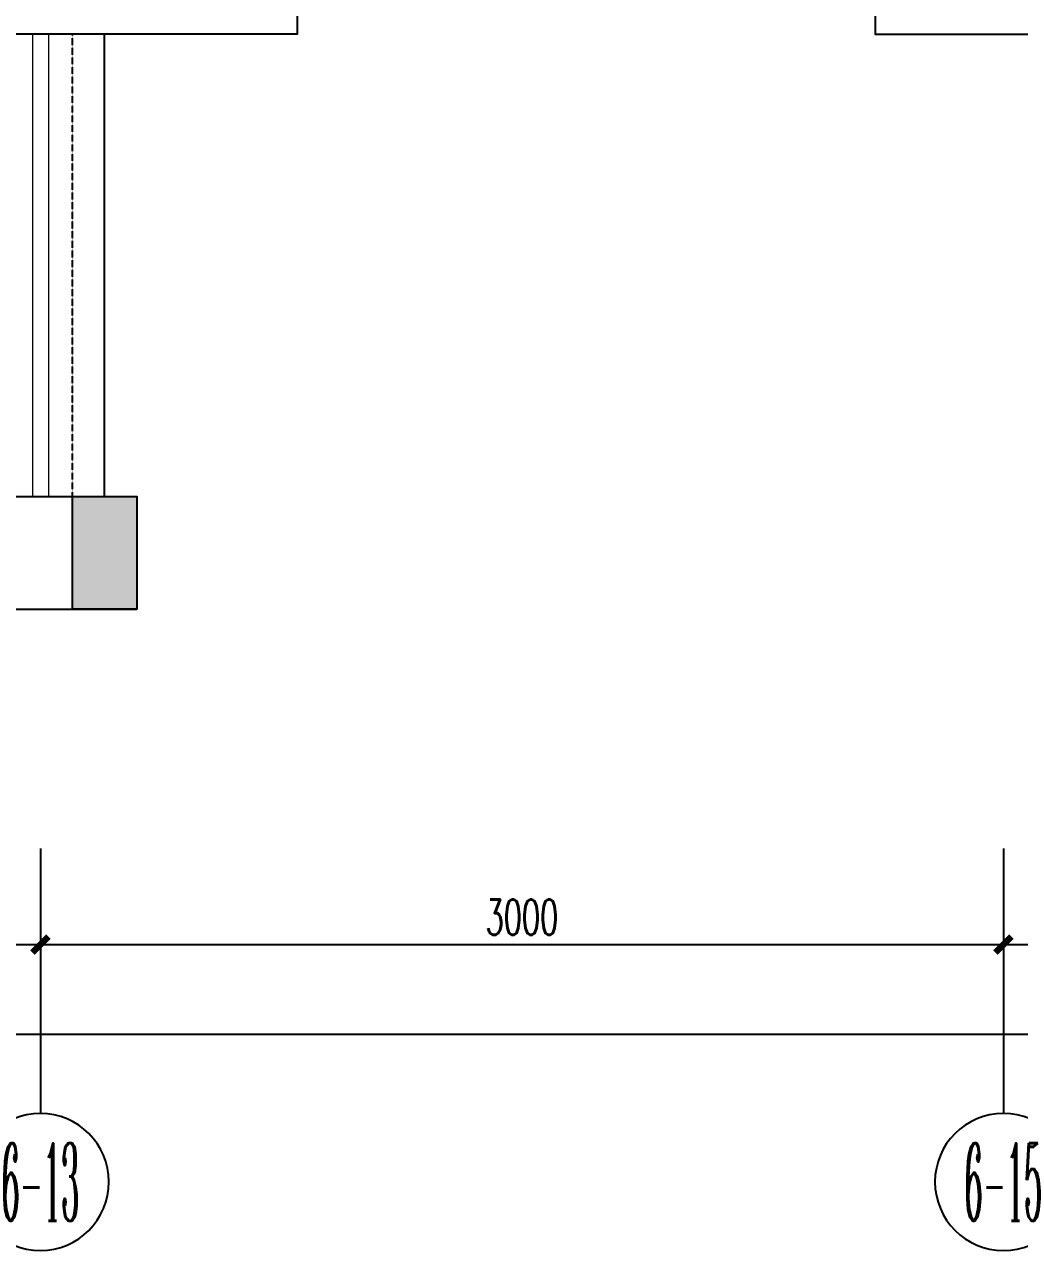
# Model space of a CAD drawing. Extents: x 184967 to 628822, y -100826 to 121332.
# Drawn here: x 206118 to 209217, y -30264 to -26446 of the extents above; entities that cross this region are included whole.
import ezdxf
from ezdxf.enums import TextEntityAlignment as Align

# ---------------------------------------------------------------- set-up
doc = ezdxf.new("R2010")
doc.units = 0
doc.header["$MEASUREMENT"] = 0
doc.linetypes.add('DASH', pattern=[0.35, 0.25, -0.1])
doc.layers.add('A-RIAL', color=183, linetype='Continuous', lineweight=9)
for name, color, linetype in [('AXIS_TEXT', 7, 'Continuous'), ('PUB_DIM', 3, 'Continuous'), ('PUB_HATCH', 7, 'Continuous'), ('WALL', 145, 'Continuous'), ('保温线', 235, 'Continuous'), ('结构', 254, 'Continuous')]:
    doc.layers.add(name, color=color, linetype=linetype)
doc.styles.add('_TCH_AXIS', font='COMPLEX', dxfattribs={"bigfont": 'GBCBIG'})
doc.styles.add('COMPLEX', font='COMPLEX')
doc.styles.add('尺寸标注', font='txt.shx', dxfattribs={"width": 0.6, "height": 110})
doc.dimstyles.new('1-50', dxfattribs={"dimscale": 50, "dimtxt": 110, "dimasz": 1, "dimexe": 2, "dimexo": 2, "dimgap": 0.6, "dimtad": 1, "dimdec": 0, "dimrnd": 5, "dimtxsty": '尺寸标注', "dimblk": 'ARCHTICK', "dimcen": 2.5, "dimclrd": 251, "dimclre": 251, "dimclrt": 50, "dimadec": 0, "dimazin": 0, "dimtfac": 1, "dimtdec": 0, "dimtix": 1, "dimtmove": 2, "dimatfit": 3, "dimldrblk": 'DOT', "dimfxl": 0, "dimarcsym": 0})

# ---------------------------------------------------------------- blocks, each defined once
blk = doc.blocks.new('_AXISO')
blk.add_circle((0, 0), 0.5)
at = {"layer": 'AXIS_TEXT', "style": 'COMPLEX', "width": 1.041667}
blk.add_attdef('A', text='', height=0.56, dxfattribs=at).set_placement((-0.25, -0.28), (0.25, -0.28), align=Align.FIT)
blk = doc.blocks.new('_ArchTick')
at = {"color": 0, "linetype": 'ByBlock', "const_width": 0.4}
blk.add_lwpolyline([(-0.5, -0.5), (0.5, 0.5)], dxfattribs=at)
blk = doc.blocks.new('*D257')
at = {"layer": 'Defpoints', "color": 0, "linetype": 'ByBlock', "transparency": 16777216}
for p in [(201967.2, -29012.2), (206167.2, -29012.2), (206167.2, -29311.2)]:
    blk.add_point(p, dxfattribs=at)
at = {"layer": 'PUB_DIM', "color": 251, "lineweight": -2, "transparency": 16777216}
for p, q in [((201967.2, -29112.2), (201967.2, -29411.2)), ((206167.2, -29112.2), (206167.2, -29411.2)), ((201967.2, -29311.2), (206167.2, -29311.2))]:
    blk.add_line(p, q, dxfattribs=at)
at = {"layer": 'PUB_DIM', "color": 251, "linetype": 'ByBlock', "lineweight": -2, "transparency": 16777216, "xscale": 50, "yscale": 50, "zscale": 50, "rotation": 180}
blk.add_blockref('_ArchTick', (201967.2, -29311.2), dxfattribs=at)
at = {"layer": 'PUB_DIM', "color": 251, "linetype": 'ByBlock', "lineweight": -2, "transparency": 16777216, "xscale": 50, "yscale": 50, "zscale": 50}
blk.add_blockref('_ArchTick', (206167.2, -29311.2), dxfattribs=at)
at = {"layer": 'PUB_DIM', "color": 50, "linetype": 'ByBlock', "transparency": 16777216, "insert": (204067.2, -29226.2), "char_height": 110, "attachment_point": 5, "style": '尺寸标注'}
blk.add_mtext('4200', dxfattribs=at)
blk = doc.blocks.new('_Dot')
at = {"color": 0, "linetype": 'ByBlock', "lineweight": -2}
blk.add_line((-0.5, 0), (-1, 0), dxfattribs=at)
at = {"color": 0, "linetype": 'ByBlock', "const_width": 0.5}
blk.add_lwpolyline([(-0.25, 0, 1), (0.25, 0, 1)], format="xyb", close=True, dxfattribs=at)
blk = doc.blocks.new('*D258')
at = {"layer": 'Defpoints', "color": 0, "linetype": 'ByBlock', "transparency": 16777216}
for p in [(206167.2, -29012.2), (209167.2, -29012.2), (209167.2, -29311.2)]:
    blk.add_point(p, dxfattribs=at)
at = {"layer": 'PUB_DIM', "color": 251, "lineweight": -2, "transparency": 16777216}
for p, q in [((206167.2, -29112.2), (206167.2, -29411.2)), ((209167.2, -29112.2), (209167.2, -29411.2)), ((206167.2, -29311.2), (209167.2, -29311.2))]:
    blk.add_line(p, q, dxfattribs=at)
at = {"layer": 'PUB_DIM', "color": 251, "linetype": 'ByBlock', "lineweight": -2, "transparency": 16777216, "xscale": 50, "yscale": 50, "zscale": 50, "rotation": 180}
blk.add_blockref('_ArchTick', (206167.2, -29311.2), dxfattribs=at)
at = {"layer": 'PUB_DIM', "color": 251, "linetype": 'ByBlock', "lineweight": -2, "transparency": 16777216, "xscale": 50, "yscale": 50, "zscale": 50}
blk.add_blockref('_ArchTick', (209167.2, -29311.2), dxfattribs=at)
at = {"layer": 'PUB_DIM', "color": 50, "linetype": 'ByBlock', "transparency": 16777216, "insert": (207667.2, -29226.2), "char_height": 110, "attachment_point": 5, "style": '尺寸标注'}
blk.add_mtext('3000', dxfattribs=at)
blk = doc.blocks.new('*D259')
at = {"layer": 'Defpoints', "color": 0, "linetype": 'ByBlock', "transparency": 16777216}
for p in [(209167.2, -29012.2), (212767.2, -29012.2), (212767.2, -29311.2)]:
    blk.add_point(p, dxfattribs=at)
at = {"layer": 'PUB_DIM', "color": 251, "lineweight": -2, "transparency": 16777216}
for p, q in [((209167.2, -29112.2), (209167.2, -29411.2)), ((212767.2, -29112.2), (212767.2, -29411.2)), ((209167.2, -29311.2), (212767.2, -29311.2))]:
    blk.add_line(p, q, dxfattribs=at)
at = {"layer": 'PUB_DIM', "color": 251, "linetype": 'ByBlock', "lineweight": -2, "transparency": 16777216, "xscale": 50, "yscale": 50, "zscale": 50, "rotation": 180}
blk.add_blockref('_ArchTick', (209167.2, -29311.2), dxfattribs=at)
at = {"layer": 'PUB_DIM', "color": 251, "linetype": 'ByBlock', "lineweight": -2, "transparency": 16777216, "xscale": 50, "yscale": 50, "zscale": 50}
blk.add_blockref('_ArchTick', (212767.2, -29311.2), dxfattribs=at)
at = {"layer": 'PUB_DIM', "color": 50, "linetype": 'ByBlock', "transparency": 16777216, "insert": (210967.2, -29226.2), "char_height": 110, "attachment_point": 5, "style": '尺寸标注'}
blk.add_mtext('3600', dxfattribs=at)
blk = doc.blocks.new('*D260')
at = {"layer": 'Defpoints', "color": 0, "linetype": 'ByBlock', "transparency": 16777216}
for p in [(212767.2, -29012.2), (198967.2, -29112.2), (198967.2, -29591.2)]:
    blk.add_point(p, dxfattribs=at)
at = {"layer": 'PUB_DIM', "color": 251, "lineweight": -2, "transparency": 16777216}
for p, q in [((198967.2, -29341.2), (198967.2, -29691.2)), ((212767.2, -29341.2), (212767.2, -29691.2)), ((212767.2, -29591.2), (198967.2, -29591.2))]:
    blk.add_line(p, q, dxfattribs=at)
at = {"layer": 'PUB_DIM', "color": 251, "linetype": 'ByBlock', "lineweight": -2, "transparency": 16777216, "xscale": 50, "yscale": 50, "zscale": 50, "rotation": 180}
blk.add_blockref('_ArchTick', (198967.2, -29591.2), dxfattribs=at)
at = {"layer": 'PUB_DIM', "color": 251, "linetype": 'ByBlock', "lineweight": -2, "transparency": 16777216, "xscale": 50, "yscale": 50, "zscale": 50}
blk.add_blockref('_ArchTick', (212767.2, -29591.2), dxfattribs=at)
at = {"layer": 'PUB_DIM', "color": 50, "linetype": 'ByBlock', "transparency": 16777216, "insert": (205867.2, -29506.2), "char_height": 110, "attachment_point": 5, "style": '尺寸标注'}
blk.add_mtext('13800', dxfattribs=at)

msp = doc.modelspace()

# ---------------------------------------------------------------- hatches: boundary and pattern name
at = {"layer": 'PUB_HATCH'}
h = msp.add_hatch(color=8, dxfattribs=at)
h.dxf.hatch_style = 1
h.paths.add_polyline_path([(206467.2, -27916.4), (206268.2, -27916.4), (206268.2, -28266.4), (206467.2, -28266.4)])

# ---------------------------------------------------------------- linework, layer by layer
at = {"layer": 'A-RIAL'}
for p, q in [((206142.2, -26476.4), (206142.2, -27916.4)), ((206192.2, -26476.4), (206192.2, -27916.4))]:
    msp.add_line(p, q, dxfattribs=at)
at = {"layer": 'PUB_DIM', "color": 47}
for p, q in [((206167.2, -29012.2), (206167.2, -29837.1)), ((209167.2, -29012.2), (209167.2, -29837.1))]:
    msp.add_line(p, q, dxfattribs=at)
at = {"layer": 'WALL'}
for p, q in [((206367.2, -27916.4), (206367.2, -26476.4)), ((205467.2, -27916.4), (206467.2, -27916.4)), ((206467.2, -27916.4), (206467.2, -28266.4)), ((205467.2, -28266.4), (206467.2, -28266.4))]:
    msp.add_line(p, q, dxfattribs=at)
msp.add_lwpolyline([(206267.2, -27916.4), (206467.2, -27916.4), (206467.2, -28266.4), (206267.2, -28266.4)], close=True, dxfattribs=at)
at = {"layer": '保温线'}
for points in [[(206967.2, -26416.4), (206967.2, -26476.4), (206167.2, -26476.4), (206067.2, -26476.4), (206067.2, -26416.4)], [(208767.2, -26416.4), (208767.2, -26476.4), (209767.2, -26476.4), (209767.2, -26416.4)]]:
    msp.add_lwpolyline(points, dxfattribs=at)
at = {"layer": '结构', "linetype": 'DASH'}
msp.add_line((206267.2, -27916.4), (206267.2, -26476.4), dxfattribs=at)

# ---------------------------------------------------------------- block references
at = {"layer": 'PUB_DIM'}
ref = msp.add_blockref('_AXISO', (206167.2, -30050.4), dxfattribs=dict(at, xscale=-426.6560000000001, yscale=426.6560000000001, zscale=426.6560000000001, rotation=180))
ref.add_attrib('A', '6-13', dxfattribs={"layer": 'AXIS_TEXT', "height": 241.35, "style": '_TCH_AXIS', "width": 0.28}).set_placement((206046.6, -30171.1), (206287.9, -30171.1), align=Align.FIT)
ref = msp.add_blockref('_AXISO', (209167.2, -30050.4), dxfattribs=dict(at, xscale=-426.6560000000001, yscale=426.6560000000001, zscale=426.6560000000001, rotation=180))
ref.add_attrib('A', '6-15', dxfattribs={"layer": 'AXIS_TEXT', "height": 241.35, "style": '_TCH_AXIS', "width": 0.28}).set_placement((209046.6, -30171.1), (209287.9, -30171.1), align=Align.FIT)

# ---------------------------------------------------------------- dimensions: what is measured, and where the dimension line sits
at = {"layer": 'PUB_DIM', "linetype": 'ByBlock'}
for base, p1, p2, picture, middle in [((198967.2, -29591.2), (212767.2, -29012.2), (198967.2, -29112.2), '*D260', (205867.2, -29506.2)), ((206167.2, -29311.2), (201967.2, -29012.2), (206167.2, -29012.2), '*D257', (204067.2, -29226.2)), ((209167.2, -29311.2), (206167.2, -29012.2), (209167.2, -29012.2), '*D258', (207667.2, -29226.2)), ((212767.2, -29311.2), (209167.2, -29012.2), (212767.2, -29012.2), '*D259', (210967.2, -29226.2))]:
    dim = msp.add_linear_dim(base=base, p1=p1, p2=p2, dimstyle='1-50', override={"dimfxl": 5, "dimfxlon": 1}, dxfattribs=at)
    dim.commit()
    dim.dimension.update_dxf_attribs({"geometry": picture, "text_midpoint": middle})

doc.saveas('drawing.dxf')
